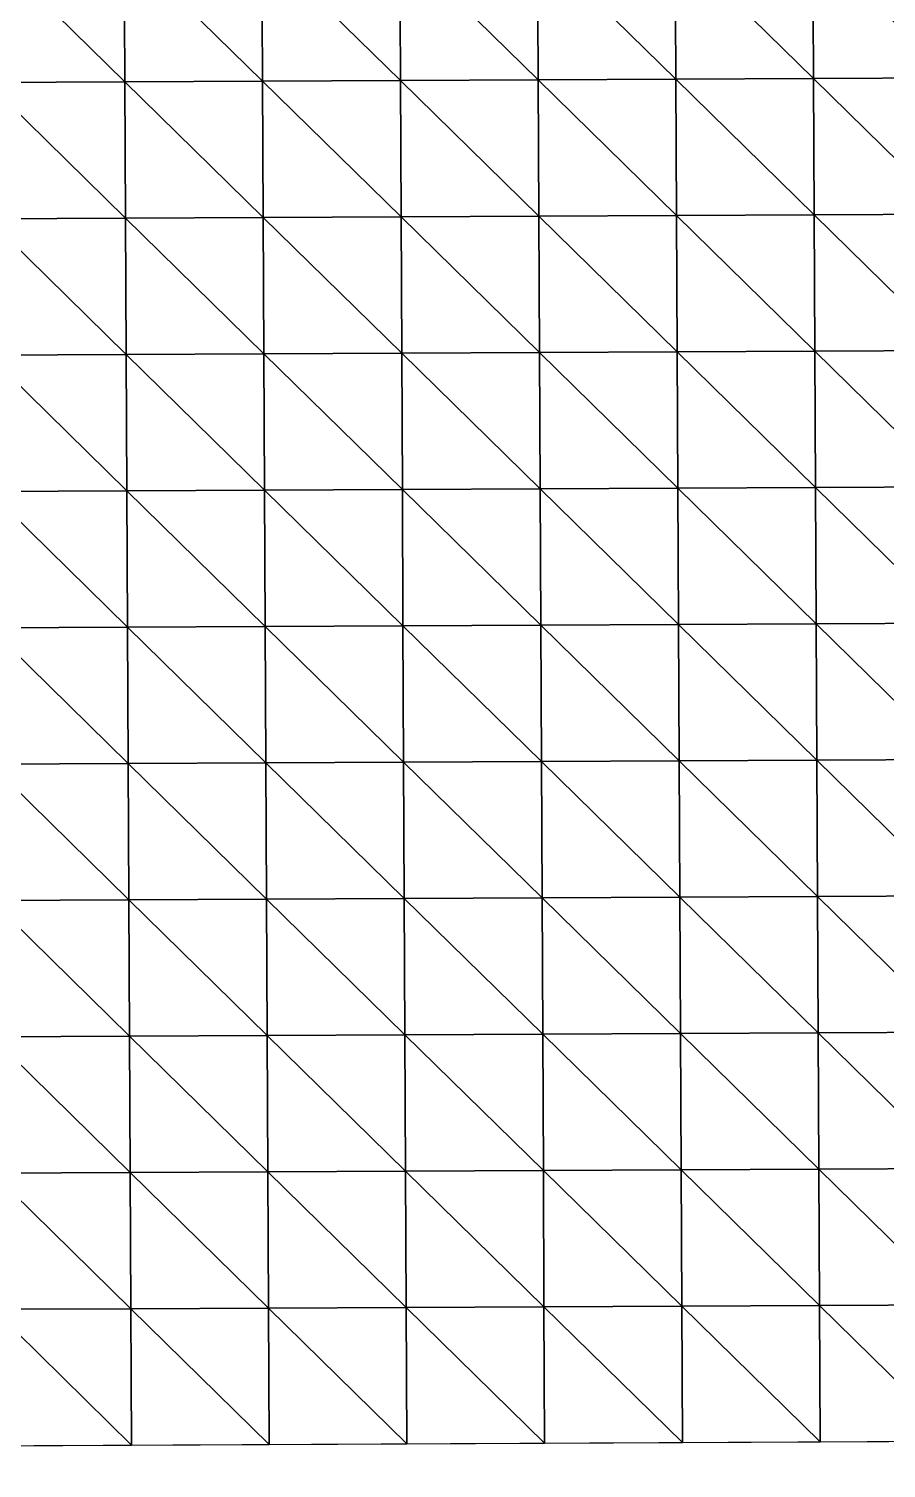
# Model space of a CAD drawing. Extents: x -372 to 678, y -263 to 741.
# Drawn here: x 61 to 139.2, y -262.9 to -131.6 of the extents above; entities that cross this region are included whole.
import ezdxf

# ---------------------------------------------------------------- set-up
doc = ezdxf.new("R2010")
doc.units = 0
doc.header["$LTSCALE"] = 0.0254
doc.layers.get('0').update_dxf_attribs({"linetype": 'CONTINUOUS'})
doc.layers.add('LOCATION_SNAPSHOT', color=144, linetype='CONTINUOUS')
doc.layers.add('LOCATION_TERRAIN', color=36, linetype='CONTINUOUS')

# ---------------------------------------------------------------- blocks, each defined once
blk = doc.blocks.new('LOCATION_SNAPSHOT')
at = {"color": 8}
mesh = blk.add_polyface(dxfattribs=at)
corners = [(-369.31, -262.94), (369.31, 262.95), (-371.82, 259.38), (371.82, -259.38)]
mesh.append_faces([[corners[k] for k in face] for face in [(0, 1, 2), (1, 0, 3)]], dxfattribs={"vtx0": -1, "color": 8})
blk = doc.blocks.new('LOCATION_TERRAIN')
at = {"color": 8}
mesh = blk.add_polyface(dxfattribs=at)
corners = [(69.75, -136.47, 2.66), (69.69, -124.03, 2.14), (57.13, -124.09, 1.53)]
mesh.append_faces([[corners[k] for k in face] for face in [(0, 1, 2)]], dxfattribs={"color": 8})
mesh = blk.add_polyface(dxfattribs=at)
corners = [(69.75, -136.47, 2.66), (57.13, -124.09, 1.53), (57.19, -136.53, 2.16)]
mesh.append_faces([[corners[k] for k in face] for face in [(0, 1, 2)]], dxfattribs={"color": 8})
mesh = blk.add_polyface(dxfattribs=at)
corners = [(82.31, -136.41, 3.15), (82.25, -123.97, 2.74), (69.69, -124.03, 2.14)]
mesh.append_faces([[corners[k] for k in face] for face in [(0, 1, 2)]], dxfattribs={"color": 8})
mesh = blk.add_polyface(dxfattribs=at)
corners = [(82.31, -136.41, 3.15), (69.69, -124.03, 2.14), (69.75, -136.47, 2.66)]
mesh.append_faces([[corners[k] for k in face] for face in [(0, 1, 2)]], dxfattribs={"color": 8})
mesh = blk.add_polyface(dxfattribs=at)
corners = [(94.87, -136.35, 3.61), (94.81, -123.91, 3.28), (82.25, -123.97, 2.74)]
mesh.append_faces([[corners[k] for k in face] for face in [(0, 1, 2)]], dxfattribs={"color": 8})
mesh = blk.add_polyface(dxfattribs=at)
corners = [(94.87, -136.35, 3.61), (82.25, -123.97, 2.74), (82.31, -136.41, 3.15)]
mesh.append_faces([[corners[k] for k in face] for face in [(0, 1, 2)]], dxfattribs={"color": 8})
mesh = blk.add_polyface(dxfattribs=at)
corners = [(107.43, -136.29, 3.94), (107.37, -123.85, 3.61), (94.81, -123.91, 3.28)]
mesh.append_faces([[corners[k] for k in face] for face in [(0, 1, 2)]], dxfattribs={"color": 8})
mesh = blk.add_polyface(dxfattribs=at)
corners = [(107.43, -136.29, 3.94), (94.81, -123.91, 3.28), (94.87, -136.35, 3.61)]
mesh.append_faces([[corners[k] for k in face] for face in [(0, 1, 2)]], dxfattribs={"color": 8})
mesh = blk.add_polyface(dxfattribs=at)
corners = [(119.99, -136.22, 4.27), (119.93, -123.79, 3.94), (107.37, -123.85, 3.61)]
mesh.append_faces([[corners[k] for k in face] for face in [(0, 1, 2)]], dxfattribs={"color": 8})
mesh = blk.add_polyface(dxfattribs=at)
corners = [(119.99, -136.22, 4.27), (107.37, -123.85, 3.61), (107.43, -136.29, 3.94)]
mesh.append_faces([[corners[k] for k in face] for face in [(0, 1, 2)]], dxfattribs={"color": 8})
mesh = blk.add_polyface(dxfattribs=at)
corners = [(132.56, -136.16, 4.52), (132.5, -123.73, 4.19), (119.93, -123.79, 3.94)]
mesh.append_faces([[corners[k] for k in face] for face in [(0, 1, 2)]], dxfattribs={"color": 8})
mesh = blk.add_polyface(dxfattribs=at)
corners = [(132.56, -136.16, 4.52), (119.93, -123.79, 3.94), (119.99, -136.22, 4.27)]
mesh.append_faces([[corners[k] for k in face] for face in [(0, 1, 2)]], dxfattribs={"color": 8})
mesh = blk.add_polyface(dxfattribs=at)
corners = [(145.12, -136.1, 4.52), (145.06, -123.67, 4.19), (132.5, -123.73, 4.19)]
mesh.append_faces([[corners[k] for k in face] for face in [(0, 1, 2)]], dxfattribs={"color": 8})
mesh = blk.add_polyface(dxfattribs=at)
corners = [(145.12, -136.1, 4.52), (132.5, -123.73, 4.19), (132.56, -136.16, 4.52)]
mesh.append_faces([[corners[k] for k in face] for face in [(0, 1, 2)]], dxfattribs={"color": 8})
mesh = blk.add_polyface(dxfattribs=at)
corners = [(69.81, -148.9, 3.17), (69.75, -136.47, 2.66), (57.19, -136.53, 2.16)]
mesh.append_faces([[corners[k] for k in face] for face in [(0, 1, 2)]], dxfattribs={"color": 8})
mesh = blk.add_polyface(dxfattribs=at)
corners = [(69.81, -148.9, 3.17), (57.19, -136.53, 2.16), (57.25, -148.96, 2.79)]
mesh.append_faces([[corners[k] for k in face] for face in [(0, 1, 2)]], dxfattribs={"color": 8})
mesh = blk.add_polyface(dxfattribs=at)
corners = [(82.37, -148.84, 3.56), (82.31, -136.41, 3.15), (69.75, -136.47, 2.66)]
mesh.append_faces([[corners[k] for k in face] for face in [(0, 1, 2)]], dxfattribs={"color": 8})
mesh = blk.add_polyface(dxfattribs=at)
corners = [(82.37, -148.84, 3.56), (69.75, -136.47, 2.66), (69.81, -148.9, 3.17)]
mesh.append_faces([[corners[k] for k in face] for face in [(0, 1, 2)]], dxfattribs={"color": 8})
mesh = blk.add_polyface(dxfattribs=at)
corners = [(94.93, -148.78, 3.94), (94.87, -136.35, 3.61), (82.31, -136.41, 3.15)]
mesh.append_faces([[corners[k] for k in face] for face in [(0, 1, 2)]], dxfattribs={"color": 8})
mesh = blk.add_polyface(dxfattribs=at)
corners = [(94.93, -148.78, 3.94), (82.31, -136.41, 3.15), (82.37, -148.84, 3.56)]
mesh.append_faces([[corners[k] for k in face] for face in [(0, 1, 2)]], dxfattribs={"color": 8})
mesh = blk.add_polyface(dxfattribs=at)
corners = [(107.49, -148.72, 4.27), (107.43, -136.29, 3.94), (94.87, -136.35, 3.61)]
mesh.append_faces([[corners[k] for k in face] for face in [(0, 1, 2)]], dxfattribs={"color": 8})
mesh = blk.add_polyface(dxfattribs=at)
corners = [(107.49, -148.72, 4.27), (94.87, -136.35, 3.61), (94.93, -148.78, 3.94)]
mesh.append_faces([[corners[k] for k in face] for face in [(0, 1, 2)]], dxfattribs={"color": 8})
mesh = blk.add_polyface(dxfattribs=at)
corners = [(120.05, -148.66, 4.6), (119.99, -136.22, 4.27), (107.43, -136.29, 3.94)]
mesh.append_faces([[corners[k] for k in face] for face in [(0, 1, 2)]], dxfattribs={"color": 8})
mesh = blk.add_polyface(dxfattribs=at)
corners = [(120.05, -148.66, 4.6), (107.43, -136.29, 3.94), (107.49, -148.72, 4.27)]
mesh.append_faces([[corners[k] for k in face] for face in [(0, 1, 2)]], dxfattribs={"color": 8})
mesh = blk.add_polyface(dxfattribs=at)
corners = [(132.61, -148.6, 4.85), (132.56, -136.16, 4.52), (119.99, -136.22, 4.27)]
mesh.append_faces([[corners[k] for k in face] for face in [(0, 1, 2)]], dxfattribs={"color": 8})
mesh = blk.add_polyface(dxfattribs=at)
corners = [(132.61, -148.6, 4.85), (119.99, -136.22, 4.27), (120.05, -148.66, 4.6)]
mesh.append_faces([[corners[k] for k in face] for face in [(0, 1, 2)]], dxfattribs={"color": 8})
mesh = blk.add_polyface(dxfattribs=at)
corners = [(145.18, -148.54, 4.85), (145.12, -136.1, 4.52), (132.56, -136.16, 4.52)]
mesh.append_faces([[corners[k] for k in face] for face in [(0, 1, 2)]], dxfattribs={"color": 8})
mesh = blk.add_polyface(dxfattribs=at)
corners = [(145.18, -148.54, 4.85), (132.56, -136.16, 4.52), (132.61, -148.6, 4.85)]
mesh.append_faces([[corners[k] for k in face] for face in [(0, 1, 2)]], dxfattribs={"color": 8})
mesh = blk.add_polyface(dxfattribs=at)
corners = [(69.87, -161.34, 3.76), (69.81, -148.9, 3.17), (57.25, -148.96, 2.79)]
mesh.append_faces([[corners[k] for k in face] for face in [(0, 1, 2)]], dxfattribs={"color": 8})
mesh = blk.add_polyface(dxfattribs=at)
corners = [(69.87, -161.34, 3.76), (57.25, -148.96, 2.79), (57.31, -161.4, 3.43)]
mesh.append_faces([[corners[k] for k in face] for face in [(0, 1, 2)]], dxfattribs={"color": 8})
mesh = blk.add_polyface(dxfattribs=at)
corners = [(82.43, -161.28, 4.09), (82.37, -148.84, 3.56), (69.81, -148.9, 3.17)]
mesh.append_faces([[corners[k] for k in face] for face in [(0, 1, 2)]], dxfattribs={"color": 8})
mesh = blk.add_polyface(dxfattribs=at)
corners = [(82.43, -161.28, 4.09), (69.81, -148.9, 3.17), (69.87, -161.34, 3.76)]
mesh.append_faces([[corners[k] for k in face] for face in [(0, 1, 2)]], dxfattribs={"color": 8})
mesh = blk.add_polyface(dxfattribs=at)
corners = [(94.99, -161.22, 4.4), (94.93, -148.78, 3.94), (82.37, -148.84, 3.56)]
mesh.append_faces([[corners[k] for k in face] for face in [(0, 1, 2)]], dxfattribs={"color": 8})
mesh = blk.add_polyface(dxfattribs=at)
corners = [(94.99, -161.22, 4.4), (82.37, -148.84, 3.56), (82.43, -161.28, 4.09)]
mesh.append_faces([[corners[k] for k in face] for face in [(0, 1, 2)]], dxfattribs={"color": 8})
mesh = blk.add_polyface(dxfattribs=at)
corners = [(107.55, -161.16, 4.68), (107.49, -148.72, 4.27), (94.93, -148.78, 3.94)]
mesh.append_faces([[corners[k] for k in face] for face in [(0, 1, 2)]], dxfattribs={"color": 8})
mesh = blk.add_polyface(dxfattribs=at)
corners = [(107.55, -161.16, 4.68), (94.93, -148.78, 3.94), (94.99, -161.22, 4.4)]
mesh.append_faces([[corners[k] for k in face] for face in [(0, 1, 2)]], dxfattribs={"color": 8})
mesh = blk.add_polyface(dxfattribs=at)
corners = [(120.11, -161.1, 4.96), (120.05, -148.66, 4.6), (107.49, -148.72, 4.27)]
mesh.append_faces([[corners[k] for k in face] for face in [(0, 1, 2)]], dxfattribs={"color": 8})
mesh = blk.add_polyface(dxfattribs=at)
corners = [(120.11, -161.1, 4.96), (107.49, -148.72, 4.27), (107.55, -161.16, 4.68)]
mesh.append_faces([[corners[k] for k in face] for face in [(0, 1, 2)]], dxfattribs={"color": 8})
mesh = blk.add_polyface(dxfattribs=at)
corners = [(132.67, -161.04, 5.18), (132.61, -148.6, 4.85), (120.05, -148.66, 4.6)]
mesh.append_faces([[corners[k] for k in face] for face in [(0, 1, 2)]], dxfattribs={"color": 8})
mesh = blk.add_polyface(dxfattribs=at)
corners = [(132.67, -161.04, 5.18), (120.05, -148.66, 4.6), (120.11, -161.1, 4.96)]
mesh.append_faces([[corners[k] for k in face] for face in [(0, 1, 2)]], dxfattribs={"color": 8})
mesh = blk.add_polyface(dxfattribs=at)
corners = [(145.24, -160.98, 5.18), (145.18, -148.54, 4.85), (132.61, -148.6, 4.85)]
mesh.append_faces([[corners[k] for k in face] for face in [(0, 1, 2)]], dxfattribs={"color": 8})
mesh = blk.add_polyface(dxfattribs=at)
corners = [(145.24, -160.98, 5.18), (132.61, -148.6, 4.85), (132.67, -161.04, 5.18)]
mesh.append_faces([[corners[k] for k in face] for face in [(0, 1, 2)]], dxfattribs={"color": 8})
mesh = blk.add_polyface(dxfattribs=at)
corners = [(69.93, -173.78, 4.41), (69.87, -161.34, 3.76), (57.31, -161.4, 3.43)]
mesh.append_faces([[corners[k] for k in face] for face in [(0, 1, 2)]], dxfattribs={"color": 8})
mesh = blk.add_polyface(dxfattribs=at)
corners = [(69.93, -173.78, 4.41), (57.31, -161.4, 3.43), (57.37, -173.84, 4.08)]
mesh.append_faces([[corners[k] for k in face] for face in [(0, 1, 2)]], dxfattribs={"color": 8})
mesh = blk.add_polyface(dxfattribs=at)
corners = [(82.49, -173.71, 4.74), (82.43, -161.28, 4.09), (69.87, -161.34, 3.76)]
mesh.append_faces([[corners[k] for k in face] for face in [(0, 1, 2)]], dxfattribs={"color": 8})
mesh = blk.add_polyface(dxfattribs=at)
corners = [(82.49, -173.71, 4.74), (69.87, -161.34, 3.76), (69.93, -173.78, 4.41)]
mesh.append_faces([[corners[k] for k in face] for face in [(0, 1, 2)]], dxfattribs={"color": 8})
mesh = blk.add_polyface(dxfattribs=at)
corners = [(95.05, -173.65, 5.03), (94.99, -161.22, 4.4), (82.43, -161.28, 4.09)]
mesh.append_faces([[corners[k] for k in face] for face in [(0, 1, 2)]], dxfattribs={"color": 8})
mesh = blk.add_polyface(dxfattribs=at)
corners = [(95.05, -173.65, 5.03), (82.43, -161.28, 4.09), (82.49, -173.71, 4.74)]
mesh.append_faces([[corners[k] for k in face] for face in [(0, 1, 2)]], dxfattribs={"color": 8})
mesh = blk.add_polyface(dxfattribs=at)
corners = [(107.61, -173.59, 5.21), (107.55, -161.16, 4.68), (94.99, -161.22, 4.4)]
mesh.append_faces([[corners[k] for k in face] for face in [(0, 1, 2)]], dxfattribs={"color": 8})
mesh = blk.add_polyface(dxfattribs=at)
corners = [(107.61, -173.59, 5.21), (94.99, -161.22, 4.4), (95.05, -173.65, 5.03)]
mesh.append_faces([[corners[k] for k in face] for face in [(0, 1, 2)]], dxfattribs={"color": 8})
mesh = blk.add_polyface(dxfattribs=at)
corners = [(120.17, -173.53, 5.38), (120.11, -161.1, 4.96), (107.55, -161.16, 4.68)]
mesh.append_faces([[corners[k] for k in face] for face in [(0, 1, 2)]], dxfattribs={"color": 8})
mesh = blk.add_polyface(dxfattribs=at)
corners = [(120.17, -173.53, 5.38), (107.55, -161.16, 4.68), (107.61, -173.59, 5.21)]
mesh.append_faces([[corners[k] for k in face] for face in [(0, 1, 2)]], dxfattribs={"color": 8})
mesh = blk.add_polyface(dxfattribs=at)
corners = [(132.73, -173.47, 5.51), (132.67, -161.04, 5.18), (120.11, -161.1, 4.96)]
mesh.append_faces([[corners[k] for k in face] for face in [(0, 1, 2)]], dxfattribs={"color": 8})
mesh = blk.add_polyface(dxfattribs=at)
corners = [(132.73, -173.47, 5.51), (120.11, -161.1, 4.96), (120.17, -173.53, 5.38)]
mesh.append_faces([[corners[k] for k in face] for face in [(0, 1, 2)]], dxfattribs={"color": 8})
mesh = blk.add_polyface(dxfattribs=at)
corners = [(145.3, -173.41, 5.51), (145.24, -160.98, 5.18), (132.67, -161.04, 5.18)]
mesh.append_faces([[corners[k] for k in face] for face in [(0, 1, 2)]], dxfattribs={"color": 8})
mesh = blk.add_polyface(dxfattribs=at)
corners = [(145.3, -173.41, 5.51), (132.67, -161.04, 5.18), (132.73, -173.47, 5.51)]
mesh.append_faces([[corners[k] for k in face] for face in [(0, 1, 2)]], dxfattribs={"color": 8})
mesh = blk.add_polyface(dxfattribs=at)
corners = [(69.99, -186.21, 5.07), (69.93, -173.78, 4.41), (57.37, -173.84, 4.08)]
mesh.append_faces([[corners[k] for k in face] for face in [(0, 1, 2)]], dxfattribs={"color": 8})
mesh = blk.add_polyface(dxfattribs=at)
corners = [(69.99, -186.21, 5.07), (57.37, -173.84, 4.08), (57.43, -186.27, 4.74)]
mesh.append_faces([[corners[k] for k in face] for face in [(0, 1, 2)]], dxfattribs={"color": 8})
mesh = blk.add_polyface(dxfattribs=at)
corners = [(82.55, -186.15, 5.4), (82.49, -173.71, 4.74), (69.93, -173.78, 4.41)]
mesh.append_faces([[corners[k] for k in face] for face in [(0, 1, 2)]], dxfattribs={"color": 8})
mesh = blk.add_polyface(dxfattribs=at)
corners = [(82.55, -186.15, 5.4), (69.93, -173.78, 4.41), (69.99, -186.21, 5.07)]
mesh.append_faces([[corners[k] for k in face] for face in [(0, 1, 2)]], dxfattribs={"color": 8})
mesh = blk.add_polyface(dxfattribs=at)
corners = [(95.11, -186.09, 5.66), (95.05, -173.65, 5.03), (82.49, -173.71, 4.74)]
mesh.append_faces([[corners[k] for k in face] for face in [(0, 1, 2)]], dxfattribs={"color": 8})
mesh = blk.add_polyface(dxfattribs=at)
corners = [(95.11, -186.09, 5.66), (82.49, -173.71, 4.74), (82.55, -186.15, 5.4)]
mesh.append_faces([[corners[k] for k in face] for face in [(0, 1, 2)]], dxfattribs={"color": 8})
mesh = blk.add_polyface(dxfattribs=at)
corners = [(107.67, -186.03, 5.73), (107.61, -173.59, 5.21), (95.05, -173.65, 5.03)]
mesh.append_faces([[corners[k] for k in face] for face in [(0, 1, 2)]], dxfattribs={"color": 8})
mesh = blk.add_polyface(dxfattribs=at)
corners = [(107.67, -186.03, 5.73), (95.05, -173.65, 5.03), (95.11, -186.09, 5.66)]
mesh.append_faces([[corners[k] for k in face] for face in [(0, 1, 2)]], dxfattribs={"color": 8})
mesh = blk.add_polyface(dxfattribs=at)
corners = [(120.23, -185.97, 5.79), (120.17, -173.53, 5.38), (107.61, -173.59, 5.21)]
mesh.append_faces([[corners[k] for k in face] for face in [(0, 1, 2)]], dxfattribs={"color": 8})
mesh = blk.add_polyface(dxfattribs=at)
corners = [(120.23, -185.97, 5.79), (107.61, -173.59, 5.21), (107.67, -186.03, 5.73)]
mesh.append_faces([[corners[k] for k in face] for face in [(0, 1, 2)]], dxfattribs={"color": 8})
mesh = blk.add_polyface(dxfattribs=at)
corners = [(132.79, -185.91, 5.84), (132.73, -173.47, 5.51), (120.17, -173.53, 5.38)]
mesh.append_faces([[corners[k] for k in face] for face in [(0, 1, 2)]], dxfattribs={"color": 8})
mesh = blk.add_polyface(dxfattribs=at)
corners = [(132.79, -185.91, 5.84), (120.17, -173.53, 5.38), (120.23, -185.97, 5.79)]
mesh.append_faces([[corners[k] for k in face] for face in [(0, 1, 2)]], dxfattribs={"color": 8})
mesh = blk.add_polyface(dxfattribs=at)
corners = [(145.36, -185.85, 5.84), (145.3, -173.41, 5.51), (132.73, -173.47, 5.51)]
mesh.append_faces([[corners[k] for k in face] for face in [(0, 1, 2)]], dxfattribs={"color": 8})
mesh = blk.add_polyface(dxfattribs=at)
corners = [(145.36, -185.85, 5.84), (132.73, -173.47, 5.51), (132.79, -185.91, 5.84)]
mesh.append_faces([[corners[k] for k in face] for face in [(0, 1, 2)]], dxfattribs={"color": 8})
mesh = blk.add_polyface(dxfattribs=at)
corners = [(70.05, -198.65, 5.38), (69.99, -186.21, 5.07), (57.43, -186.27, 4.74)]
mesh.append_faces([[corners[k] for k in face] for face in [(0, 1, 2)]], dxfattribs={"color": 8})
mesh = blk.add_polyface(dxfattribs=at)
corners = [(70.05, -198.65, 5.38), (57.43, -186.27, 4.74), (57.49, -198.71, 5)]
mesh.append_faces([[corners[k] for k in face] for face in [(0, 1, 2)]], dxfattribs={"color": 8})
mesh = blk.add_polyface(dxfattribs=at)
corners = [(82.61, -198.59, 5.75), (82.55, -186.15, 5.4), (69.99, -186.21, 5.07)]
mesh.append_faces([[corners[k] for k in face] for face in [(0, 1, 2)]], dxfattribs={"color": 8})
mesh = blk.add_polyface(dxfattribs=at)
corners = [(82.61, -198.59, 5.75), (69.99, -186.21, 5.07), (70.05, -198.65, 5.38)]
mesh.append_faces([[corners[k] for k in face] for face in [(0, 1, 2)]], dxfattribs={"color": 8})
mesh = blk.add_polyface(dxfattribs=at)
corners = [(95.17, -198.53, 6.04), (95.11, -186.09, 5.66), (82.55, -186.15, 5.4)]
mesh.append_faces([[corners[k] for k in face] for face in [(0, 1, 2)]], dxfattribs={"color": 8})
mesh = blk.add_polyface(dxfattribs=at)
corners = [(95.17, -198.53, 6.04), (82.55, -186.15, 5.4), (82.61, -198.59, 5.75)]
mesh.append_faces([[corners[k] for k in face] for face in [(0, 1, 2)]], dxfattribs={"color": 8})
mesh = blk.add_polyface(dxfattribs=at)
corners = [(107.73, -198.47, 6.09), (107.67, -186.03, 5.73), (95.11, -186.09, 5.66)]
mesh.append_faces([[corners[k] for k in face] for face in [(0, 1, 2)]], dxfattribs={"color": 8})
mesh = blk.add_polyface(dxfattribs=at)
corners = [(107.73, -198.47, 6.09), (95.11, -186.09, 5.66), (95.17, -198.53, 6.04)]
mesh.append_faces([[corners[k] for k in face] for face in [(0, 1, 2)]], dxfattribs={"color": 8})
mesh = blk.add_polyface(dxfattribs=at)
corners = [(120.29, -198.41, 6.13), (120.23, -185.97, 5.79), (107.67, -186.03, 5.73)]
mesh.append_faces([[corners[k] for k in face] for face in [(0, 1, 2)]], dxfattribs={"color": 8})
mesh = blk.add_polyface(dxfattribs=at)
corners = [(120.29, -198.41, 6.13), (107.67, -186.03, 5.73), (107.73, -198.47, 6.09)]
mesh.append_faces([[corners[k] for k in face] for face in [(0, 1, 2)]], dxfattribs={"color": 8})
mesh = blk.add_polyface(dxfattribs=at)
corners = [(132.85, -198.35, 6.17), (132.79, -185.91, 5.84), (120.23, -185.97, 5.79)]
mesh.append_faces([[corners[k] for k in face] for face in [(0, 1, 2)]], dxfattribs={"color": 8})
mesh = blk.add_polyface(dxfattribs=at)
corners = [(132.85, -198.35, 6.17), (120.23, -185.97, 5.79), (120.29, -198.41, 6.13)]
mesh.append_faces([[corners[k] for k in face] for face in [(0, 1, 2)]], dxfattribs={"color": 8})
mesh = blk.add_polyface(dxfattribs=at)
corners = [(145.42, -198.29, 6.17), (145.36, -185.85, 5.84), (132.79, -185.91, 5.84)]
mesh.append_faces([[corners[k] for k in face] for face in [(0, 1, 2)]], dxfattribs={"color": 8})
mesh = blk.add_polyface(dxfattribs=at)
corners = [(145.42, -198.29, 6.17), (132.79, -185.91, 5.84), (132.85, -198.35, 6.17)]
mesh.append_faces([[corners[k] for k in face] for face in [(0, 1, 2)]], dxfattribs={"color": 8})
mesh = blk.add_polyface(dxfattribs=at)
corners = [(70.11, -211.08, 5.19), (70.05, -198.65, 5.38), (57.49, -198.71, 5)]
mesh.append_faces([[corners[k] for k in face] for face in [(0, 1, 2)]], dxfattribs={"color": 8})
mesh = blk.add_polyface(dxfattribs=at)
corners = [(70.11, -211.08, 5.19), (57.49, -198.71, 5), (57.54, -211.14, 4.7)]
mesh.append_faces([[corners[k] for k in face] for face in [(0, 1, 2)]], dxfattribs={"color": 8})
mesh = blk.add_polyface(dxfattribs=at)
corners = [(82.67, -211.02, 5.67), (82.61, -198.59, 5.75), (70.05, -198.65, 5.38)]
mesh.append_faces([[corners[k] for k in face] for face in [(0, 1, 2)]], dxfattribs={"color": 8})
mesh = blk.add_polyface(dxfattribs=at)
corners = [(82.67, -211.02, 5.67), (70.05, -198.65, 5.38), (70.11, -211.08, 5.19)]
mesh.append_faces([[corners[k] for k in face] for face in [(0, 1, 2)]], dxfattribs={"color": 8})
mesh = blk.add_polyface(dxfattribs=at)
corners = [(95.23, -210.96, 6.07), (95.17, -198.53, 6.04), (82.61, -198.59, 5.75)]
mesh.append_faces([[corners[k] for k in face] for face in [(0, 1, 2)]], dxfattribs={"color": 8})
mesh = blk.add_polyface(dxfattribs=at)
corners = [(95.23, -210.96, 6.07), (82.61, -198.59, 5.75), (82.67, -211.02, 5.67)]
mesh.append_faces([[corners[k] for k in face] for face in [(0, 1, 2)]], dxfattribs={"color": 8})
mesh = blk.add_polyface(dxfattribs=at)
corners = [(107.79, -210.9, 6.22), (107.73, -198.47, 6.09), (95.17, -198.53, 6.04)]
mesh.append_faces([[corners[k] for k in face] for face in [(0, 1, 2)]], dxfattribs={"color": 8})
mesh = blk.add_polyface(dxfattribs=at)
corners = [(107.79, -210.9, 6.22), (95.17, -198.53, 6.04), (95.23, -210.96, 6.07)]
mesh.append_faces([[corners[k] for k in face] for face in [(0, 1, 2)]], dxfattribs={"color": 8})
mesh = blk.add_polyface(dxfattribs=at)
corners = [(120.35, -210.84, 6.38), (120.29, -198.41, 6.13), (107.73, -198.47, 6.09)]
mesh.append_faces([[corners[k] for k in face] for face in [(0, 1, 2)]], dxfattribs={"color": 8})
mesh = blk.add_polyface(dxfattribs=at)
corners = [(120.35, -210.84, 6.38), (107.73, -198.47, 6.09), (107.79, -210.9, 6.22)]
mesh.append_faces([[corners[k] for k in face] for face in [(0, 1, 2)]], dxfattribs={"color": 8})
mesh = blk.add_polyface(dxfattribs=at)
corners = [(132.91, -210.78, 6.5), (132.85, -198.35, 6.17), (120.29, -198.41, 6.13)]
mesh.append_faces([[corners[k] for k in face] for face in [(0, 1, 2)]], dxfattribs={"color": 8})
mesh = blk.add_polyface(dxfattribs=at)
corners = [(132.91, -210.78, 6.5), (120.29, -198.41, 6.13), (120.35, -210.84, 6.38)]
mesh.append_faces([[corners[k] for k in face] for face in [(0, 1, 2)]], dxfattribs={"color": 8})
mesh = blk.add_polyface(dxfattribs=at)
corners = [(145.48, -210.72, 6.5), (145.42, -198.29, 6.17), (132.85, -198.35, 6.17)]
mesh.append_faces([[corners[k] for k in face] for face in [(0, 1, 2)]], dxfattribs={"color": 8})
mesh = blk.add_polyface(dxfattribs=at)
corners = [(145.48, -210.72, 6.5), (132.85, -198.35, 6.17), (132.91, -210.78, 6.5)]
mesh.append_faces([[corners[k] for k in face] for face in [(0, 1, 2)]], dxfattribs={"color": 8})
mesh = blk.add_polyface(dxfattribs=at)
corners = [(70.17, -223.52, 5), (70.11, -211.08, 5.19), (57.54, -211.14, 4.7)]
mesh.append_faces([[corners[k] for k in face] for face in [(0, 1, 2)]], dxfattribs={"color": 8})
mesh = blk.add_polyface(dxfattribs=at)
corners = [(70.17, -223.52, 5), (57.54, -211.14, 4.7), (57.6, -223.58, 4.4)]
mesh.append_faces([[corners[k] for k in face] for face in [(0, 1, 2)]], dxfattribs={"color": 8})
mesh = blk.add_polyface(dxfattribs=at)
corners = [(82.73, -223.46, 5.59), (82.67, -211.02, 5.67), (70.11, -211.08, 5.19)]
mesh.append_faces([[corners[k] for k in face] for face in [(0, 1, 2)]], dxfattribs={"color": 8})
mesh = blk.add_polyface(dxfattribs=at)
corners = [(82.73, -223.46, 5.59), (70.11, -211.08, 5.19), (70.17, -223.52, 5)]
mesh.append_faces([[corners[k] for k in face] for face in [(0, 1, 2)]], dxfattribs={"color": 8})
mesh = blk.add_polyface(dxfattribs=at)
corners = [(95.29, -223.4, 6.1), (95.23, -210.96, 6.07), (82.67, -211.02, 5.67)]
mesh.append_faces([[corners[k] for k in face] for face in [(0, 1, 2)]], dxfattribs={"color": 8})
mesh = blk.add_polyface(dxfattribs=at)
corners = [(95.29, -223.4, 6.1), (82.67, -211.02, 5.67), (82.73, -223.46, 5.59)]
mesh.append_faces([[corners[k] for k in face] for face in [(0, 1, 2)]], dxfattribs={"color": 8})
mesh = blk.add_polyface(dxfattribs=at)
corners = [(107.85, -223.34, 6.36), (107.79, -210.9, 6.22), (95.23, -210.96, 6.07)]
mesh.append_faces([[corners[k] for k in face] for face in [(0, 1, 2)]], dxfattribs={"color": 8})
mesh = blk.add_polyface(dxfattribs=at)
corners = [(107.85, -223.34, 6.36), (95.23, -210.96, 6.07), (95.29, -223.4, 6.1)]
mesh.append_faces([[corners[k] for k in face] for face in [(0, 1, 2)]], dxfattribs={"color": 8})
mesh = blk.add_polyface(dxfattribs=at)
corners = [(120.41, -223.28, 6.62), (120.35, -210.84, 6.38), (107.79, -210.9, 6.22)]
mesh.append_faces([[corners[k] for k in face] for face in [(0, 1, 2)]], dxfattribs={"color": 8})
mesh = blk.add_polyface(dxfattribs=at)
corners = [(120.41, -223.28, 6.62), (107.79, -210.9, 6.22), (107.85, -223.34, 6.36)]
mesh.append_faces([[corners[k] for k in face] for face in [(0, 1, 2)]], dxfattribs={"color": 8})
mesh = blk.add_polyface(dxfattribs=at)
corners = [(132.97, -223.22, 6.83), (132.91, -210.78, 6.5), (120.35, -210.84, 6.38)]
mesh.append_faces([[corners[k] for k in face] for face in [(0, 1, 2)]], dxfattribs={"color": 8})
mesh = blk.add_polyface(dxfattribs=at)
corners = [(132.97, -223.22, 6.83), (120.35, -210.84, 6.38), (120.41, -223.28, 6.62)]
mesh.append_faces([[corners[k] for k in face] for face in [(0, 1, 2)]], dxfattribs={"color": 8})
mesh = blk.add_polyface(dxfattribs=at)
corners = [(145.54, -223.16, 6.83), (145.48, -210.72, 6.5), (132.91, -210.78, 6.5)]
mesh.append_faces([[corners[k] for k in face] for face in [(0, 1, 2)]], dxfattribs={"color": 8})
mesh = blk.add_polyface(dxfattribs=at)
corners = [(145.54, -223.16, 6.83), (132.91, -210.78, 6.5), (132.97, -223.22, 6.83)]
mesh.append_faces([[corners[k] for k in face] for face in [(0, 1, 2)]], dxfattribs={"color": 8})
mesh = blk.add_polyface(dxfattribs=at)
corners = [(133.03, -235.65, 7.03), (132.97, -223.22, 6.83), (120.41, -223.28, 6.62)]
mesh.append_faces([[corners[k] for k in face] for face in [(0, 1, 2)]], dxfattribs={"color": 8})
mesh = blk.add_polyface(dxfattribs=at)
corners = [(145.6, -235.59, 7.03), (145.54, -223.16, 6.83), (132.97, -223.22, 6.83)]
mesh.append_faces([[corners[k] for k in face] for face in [(0, 1, 2)]], dxfattribs={"color": 8})
mesh = blk.add_polyface(dxfattribs=at)
corners = [(145.6, -235.59, 7.03), (132.97, -223.22, 6.83), (133.03, -235.65, 7.03)]
mesh.append_faces([[corners[k] for k in face] for face in [(0, 1, 2)]], dxfattribs={"color": 8})
mesh = blk.add_polyface(dxfattribs=at)
corners = [(70.23, -235.96, 4.88), (70.17, -223.52, 5), (57.6, -223.58, 4.4)]
mesh.append_faces([[corners[k] for k in face] for face in [(0, 1, 2)]], dxfattribs={"color": 8})
mesh = blk.add_polyface(dxfattribs=at)
corners = [(70.23, -235.96, 4.88), (57.6, -223.58, 4.4), (57.66, -236.02, 4.22)]
mesh.append_faces([[corners[k] for k in face] for face in [(0, 1, 2)]], dxfattribs={"color": 8})
mesh = blk.add_polyface(dxfattribs=at)
corners = [(82.79, -235.9, 5.54), (82.73, -223.46, 5.59), (70.17, -223.52, 5)]
mesh.append_faces([[corners[k] for k in face] for face in [(0, 1, 2)]], dxfattribs={"color": 8})
mesh = blk.add_polyface(dxfattribs=at)
corners = [(82.79, -235.9, 5.54), (70.17, -223.52, 5), (70.23, -235.96, 4.88)]
mesh.append_faces([[corners[k] for k in face] for face in [(0, 1, 2)]], dxfattribs={"color": 8})
mesh = blk.add_polyface(dxfattribs=at)
corners = [(95.35, -235.84, 6.11), (95.29, -223.4, 6.1), (82.73, -223.46, 5.59)]
mesh.append_faces([[corners[k] for k in face] for face in [(0, 1, 2)]], dxfattribs={"color": 8})
mesh = blk.add_polyface(dxfattribs=at)
corners = [(95.35, -235.84, 6.11), (82.73, -223.46, 5.59), (82.79, -235.9, 5.54)]
mesh.append_faces([[corners[k] for k in face] for face in [(0, 1, 2)]], dxfattribs={"color": 8})
mesh = blk.add_polyface(dxfattribs=at)
corners = [(107.91, -235.78, 6.44), (107.85, -223.34, 6.36), (95.29, -223.4, 6.1)]
mesh.append_faces([[corners[k] for k in face] for face in [(0, 1, 2)]], dxfattribs={"color": 8})
mesh = blk.add_polyface(dxfattribs=at)
corners = [(107.91, -235.78, 6.44), (95.29, -223.4, 6.1), (95.35, -235.84, 6.11)]
mesh.append_faces([[corners[k] for k in face] for face in [(0, 1, 2)]], dxfattribs={"color": 8})
mesh = blk.add_polyface(dxfattribs=at)
corners = [(120.47, -235.71, 6.77), (120.41, -223.28, 6.62), (107.85, -223.34, 6.36)]
mesh.append_faces([[corners[k] for k in face] for face in [(0, 1, 2)]], dxfattribs={"color": 8})
mesh = blk.add_polyface(dxfattribs=at)
corners = [(120.47, -235.71, 6.77), (107.85, -223.34, 6.36), (107.91, -235.78, 6.44)]
mesh.append_faces([[corners[k] for k in face] for face in [(0, 1, 2)]], dxfattribs={"color": 8})
mesh = blk.add_polyface(dxfattribs=at)
corners = [(133.03, -235.65, 7.03), (120.41, -223.28, 6.62), (120.47, -235.71, 6.77)]
mesh.append_faces([[corners[k] for k in face] for face in [(0, 1, 2)]], dxfattribs={"color": 8})
mesh = blk.add_polyface(dxfattribs=at)
corners = [(70.29, -248.39, 4.88), (70.23, -235.96, 4.88), (57.66, -236.02, 4.22)]
mesh.append_faces([[corners[k] for k in face] for face in [(0, 1, 2)]], dxfattribs={"color": 8})
mesh = blk.add_polyface(dxfattribs=at)
corners = [(70.29, -248.39, 4.88), (57.66, -236.02, 4.22), (57.72, -248.45, 4.22)]
mesh.append_faces([[corners[k] for k in face] for face in [(0, 1, 2)]], dxfattribs={"color": 8})
mesh = blk.add_polyface(dxfattribs=at)
corners = [(82.85, -248.33, 5.54), (82.79, -235.9, 5.54), (70.23, -235.96, 4.88)]
mesh.append_faces([[corners[k] for k in face] for face in [(0, 1, 2)]], dxfattribs={"color": 8})
mesh = blk.add_polyface(dxfattribs=at)
corners = [(82.85, -248.33, 5.54), (70.23, -235.96, 4.88), (70.29, -248.39, 4.88)]
mesh.append_faces([[corners[k] for k in face] for face in [(0, 1, 2)]], dxfattribs={"color": 8})
mesh = blk.add_polyface(dxfattribs=at)
corners = [(95.41, -248.27, 6.11), (95.35, -235.84, 6.11), (82.79, -235.9, 5.54)]
mesh.append_faces([[corners[k] for k in face] for face in [(0, 1, 2)]], dxfattribs={"color": 8})
mesh = blk.add_polyface(dxfattribs=at)
corners = [(95.41, -248.27, 6.11), (82.79, -235.9, 5.54), (82.85, -248.33, 5.54)]
mesh.append_faces([[corners[k] for k in face] for face in [(0, 1, 2)]], dxfattribs={"color": 8})
mesh = blk.add_polyface(dxfattribs=at)
corners = [(107.97, -248.21, 6.44), (107.91, -235.78, 6.44), (95.35, -235.84, 6.11)]
mesh.append_faces([[corners[k] for k in face] for face in [(0, 1, 2)]], dxfattribs={"color": 8})
mesh = blk.add_polyface(dxfattribs=at)
corners = [(107.97, -248.21, 6.44), (95.35, -235.84, 6.11), (95.41, -248.27, 6.11)]
mesh.append_faces([[corners[k] for k in face] for face in [(0, 1, 2)]], dxfattribs={"color": 8})
mesh = blk.add_polyface(dxfattribs=at)
corners = [(120.53, -248.15, 6.77), (120.47, -235.71, 6.77), (107.91, -235.78, 6.44)]
mesh.append_faces([[corners[k] for k in face] for face in [(0, 1, 2)]], dxfattribs={"color": 8})
mesh = blk.add_polyface(dxfattribs=at)
corners = [(120.53, -248.15, 6.77), (107.91, -235.78, 6.44), (107.97, -248.21, 6.44)]
mesh.append_faces([[corners[k] for k in face] for face in [(0, 1, 2)]], dxfattribs={"color": 8})
mesh = blk.add_polyface(dxfattribs=at)
corners = [(133.09, -248.09, 7.03), (133.03, -235.65, 7.03), (120.47, -235.71, 6.77)]
mesh.append_faces([[corners[k] for k in face] for face in [(0, 1, 2)]], dxfattribs={"color": 8})
mesh = blk.add_polyface(dxfattribs=at)
corners = [(133.09, -248.09, 7.03), (120.47, -235.71, 6.77), (120.53, -248.15, 6.77)]
mesh.append_faces([[corners[k] for k in face] for face in [(0, 1, 2)]], dxfattribs={"color": 8})
mesh = blk.add_polyface(dxfattribs=at)
corners = [(145.66, -248.03, 7.03), (145.6, -235.59, 7.03), (133.03, -235.65, 7.03)]
mesh.append_faces([[corners[k] for k in face] for face in [(0, 1, 2)]], dxfattribs={"color": 8})
mesh = blk.add_polyface(dxfattribs=at)
corners = [(145.66, -248.03, 7.03), (133.03, -235.65, 7.03), (133.09, -248.09, 7.03)]
mesh.append_faces([[corners[k] for k in face] for face in [(0, 1, 2)]], dxfattribs={"color": 8})
mesh = blk.add_polyface(dxfattribs=at)
corners = [(120.59, -260.59, 6.77), (120.53, -248.15, 6.77), (107.97, -248.21, 6.44)]
mesh.append_faces([[corners[k] for k in face] for face in [(0, 1, 2)]], dxfattribs={"color": 8})
mesh = blk.add_polyface(dxfattribs=at)
corners = [(133.15, -260.53, 7.03), (133.09, -248.09, 7.03), (120.53, -248.15, 6.77)]
mesh.append_faces([[corners[k] for k in face] for face in [(0, 1, 2)]], dxfattribs={"color": 8})
mesh = blk.add_polyface(dxfattribs=at)
corners = [(133.15, -260.53, 7.03), (120.53, -248.15, 6.77), (120.59, -260.59, 6.77)]
mesh.append_faces([[corners[k] for k in face] for face in [(0, 1, 2)]], dxfattribs={"color": 8})
mesh = blk.add_polyface(dxfattribs=at)
corners = [(145.72, -260.47, 7.03), (145.66, -248.03, 7.03), (133.09, -248.09, 7.03)]
mesh.append_faces([[corners[k] for k in face] for face in [(0, 1, 2)]], dxfattribs={"color": 8})
mesh = blk.add_polyface(dxfattribs=at)
corners = [(145.72, -260.47, 7.03), (133.09, -248.09, 7.03), (133.15, -260.53, 7.03)]
mesh.append_faces([[corners[k] for k in face] for face in [(0, 1, 2)]], dxfattribs={"color": 8})
mesh = blk.add_polyface(dxfattribs=at)
corners = [(70.35, -260.83, 4.88), (70.29, -248.39, 4.88), (57.72, -248.45, 4.22)]
mesh.append_faces([[corners[k] for k in face] for face in [(0, 1, 2)]], dxfattribs={"color": 8})
mesh = blk.add_polyface(dxfattribs=at)
corners = [(70.35, -260.83, 4.88), (57.72, -248.45, 4.22), (57.78, -260.89, 4.22)]
mesh.append_faces([[corners[k] for k in face] for face in [(0, 1, 2)]], dxfattribs={"color": 8})
mesh = blk.add_polyface(dxfattribs=at)
corners = [(82.91, -260.77, 5.54), (82.85, -248.33, 5.54), (70.29, -248.39, 4.88)]
mesh.append_faces([[corners[k] for k in face] for face in [(0, 1, 2)]], dxfattribs={"color": 8})
mesh = blk.add_polyface(dxfattribs=at)
corners = [(82.91, -260.77, 5.54), (70.29, -248.39, 4.88), (70.35, -260.83, 4.88)]
mesh.append_faces([[corners[k] for k in face] for face in [(0, 1, 2)]], dxfattribs={"color": 8})
mesh = blk.add_polyface(dxfattribs=at)
corners = [(95.47, -260.71, 6.11), (95.41, -248.27, 6.11), (82.85, -248.33, 5.54)]
mesh.append_faces([[corners[k] for k in face] for face in [(0, 1, 2)]], dxfattribs={"color": 8})
mesh = blk.add_polyface(dxfattribs=at)
corners = [(95.47, -260.71, 6.11), (82.85, -248.33, 5.54), (82.91, -260.77, 5.54)]
mesh.append_faces([[corners[k] for k in face] for face in [(0, 1, 2)]], dxfattribs={"color": 8})
mesh = blk.add_polyface(dxfattribs=at)
corners = [(108.03, -260.65, 6.44), (107.97, -248.21, 6.44), (95.41, -248.27, 6.11)]
mesh.append_faces([[corners[k] for k in face] for face in [(0, 1, 2)]], dxfattribs={"color": 8})
mesh = blk.add_polyface(dxfattribs=at)
corners = [(108.03, -260.65, 6.44), (95.41, -248.27, 6.11), (95.47, -260.71, 6.11)]
mesh.append_faces([[corners[k] for k in face] for face in [(0, 1, 2)]], dxfattribs={"color": 8})
mesh = blk.add_polyface(dxfattribs=at)
corners = [(120.59, -260.59, 6.77), (107.97, -248.21, 6.44), (108.03, -260.65, 6.44)]
mesh.append_faces([[corners[k] for k in face] for face in [(0, 1, 2)]], dxfattribs={"color": 8})

msp = doc.modelspace()

# ---------------------------------------------------------------- block references
at = {"layer": 'LOCATION_SNAPSHOT', "color": 0}
msp.add_blockref('LOCATION_SNAPSHOT', (0, 0), dxfattribs=at)
at = {"layer": 'LOCATION_TERRAIN', "color": 0}
msp.add_blockref('LOCATION_TERRAIN', (0, 0), dxfattribs=at)

doc.saveas('drawing.dxf')
